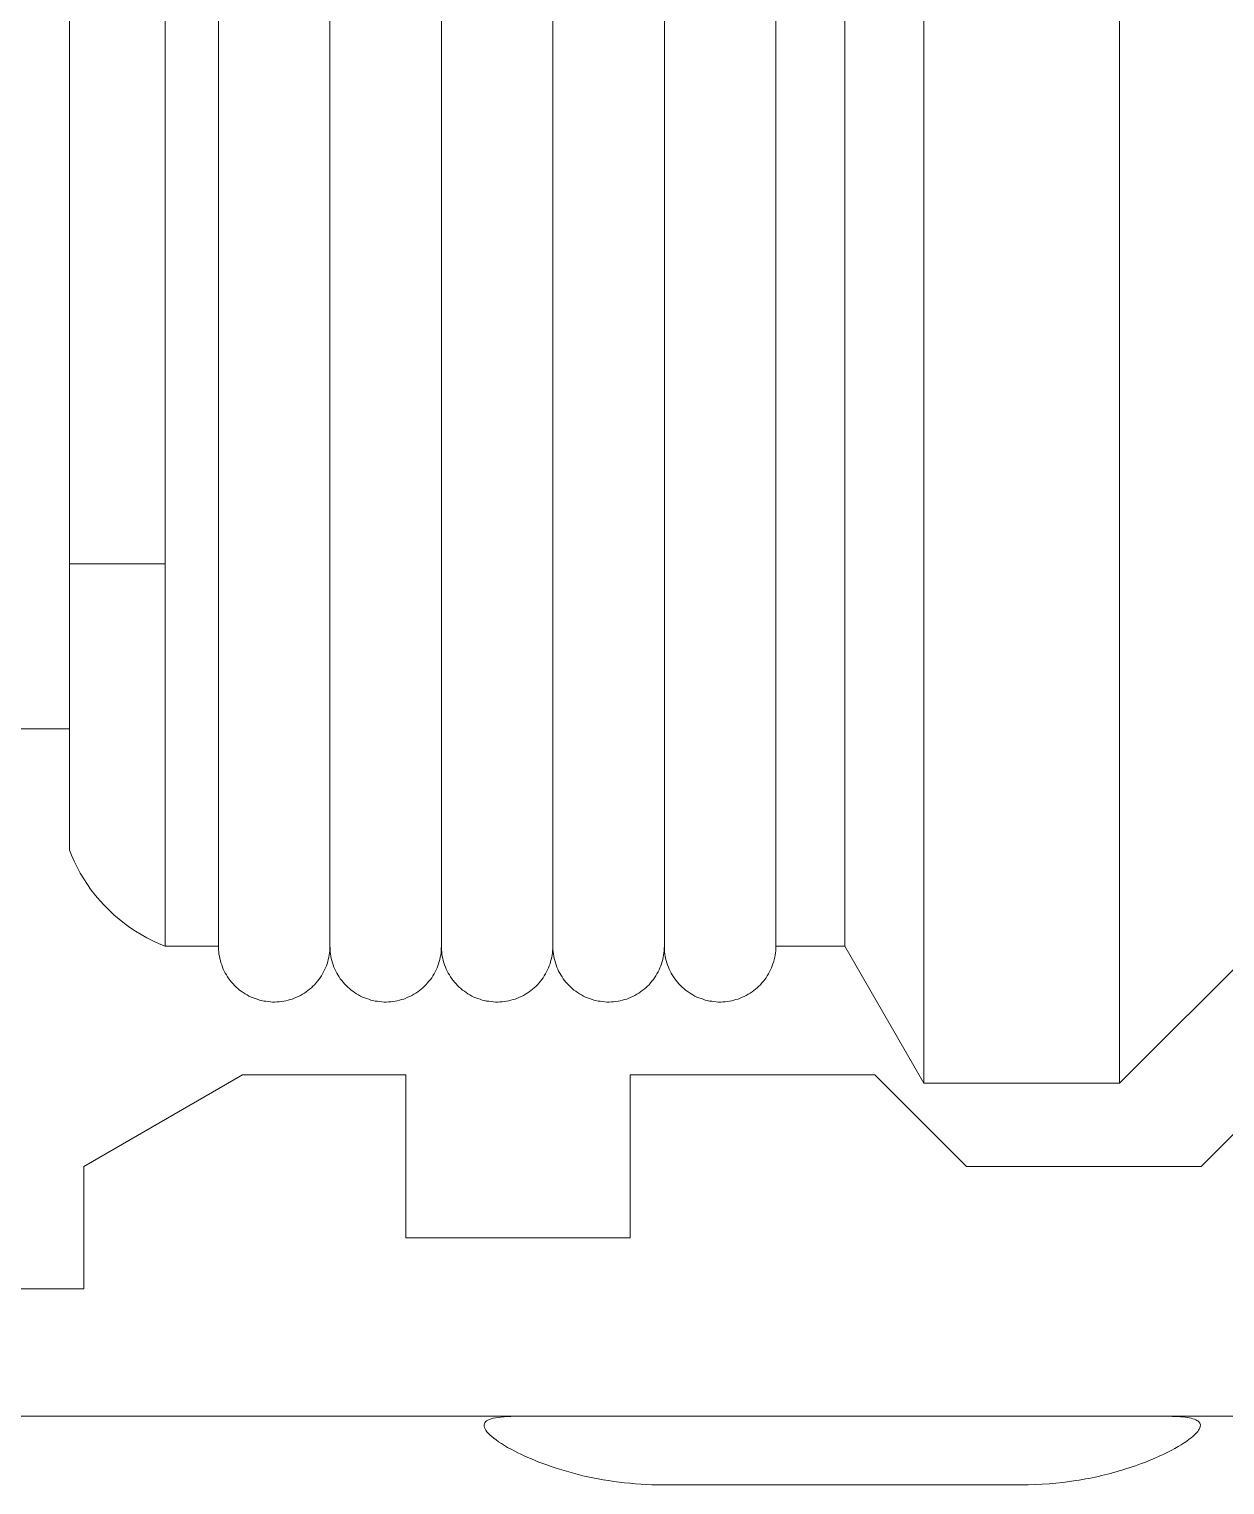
# Model space of a CAD drawing. Header units: inches. Extents: x -10318 to -7858, y -1627 to -453.
# Drawn here: x -8841.218 to -8840.383, y -577.183 to -576.167 of the extents above; entities that cross this region are included whole.
import ezdxf

# ---------------------------------------------------------------- set-up
doc = ezdxf.new("R2010")
doc.units = ezdxf.units.IN
doc.header["$MEASUREMENT"] = 0
doc.layers.add('A-GENM', color=13, linetype='Continuous', lineweight=9)

# ---------------------------------------------------------------- blocks, each defined once
blk = doc.blocks.new('Plasma_Rifle_Gun_19964 - Plasma_Rifle_Gun_19964-5158450-4-Lower')
at = {"layer": 'A-GENM'}
for p, q in [((-1.9814, 0), (-1.9145, 0)), ((-1.9145, 0), (-1.9814, 0))]:
    blk.add_line(p, q, dxfattribs=at)
blk = doc.blocks.new('M4_Assault_Rifle_14308 - M4_Assault_Rifle_14308-V5-4-Lower')
at = {"layer": 'A-GENM'}
for p, q in [((7.0186, 1.8851), (7.0186, 1.3803)), ((7.0186, 1.8851), (7.0186, 1.2956)), ((7.0855, 1.8851), (7.0855, 1.2286)), ((7.1226, 1.2286), (7.1226, 1.8851)), ((7.2004, 1.8851), (7.2004, 1.2286)), ((7.2783, 1.8851), (7.2783, 1.2286)), ((7.3561, 1.8851), (7.3561, 1.2286)), ((7.4339, 1.8851), (7.4339, 1.2286)), ((7.5117, 1.8851), (7.5117, 1.2286)), ((7.5599, 1.8851), (7.5599, 1.2286)), ((7.615, 1.8851), (7.615, 1.1331)), ((7.7517, 1.8851), (7.7517, 1.1331)), ((3.9787, 1.3803), (7.0186, 1.3803)), ((7.0855, 1.2286), (7.1226, 1.2286)), ((7.5117, 1.2286), (7.5599, 1.2286)), ((7.5599, 1.2286), (7.615, 1.1331)), ((7.7517, 1.1331), (7.8472, 1.2286)), ((7.1395, 1.139), (7.0286, 1.0749)), ((7.2534, 1.139), (7.1395, 1.139)), ((7.2534, 1.0251), (7.2534, 1.139)), ((7.5808, 1.139), (7.41, 1.139)), ((7.41, 1.139), (7.41, 1.0251)), ((7.6448, 1.0749), (7.5808, 1.139)), ((7.8726, 1.139), (7.8085, 1.0749)), ((7.615, 1.1331), (7.7517, 1.1331)), ((7.0286, 1.0749), (7.0286, 0.9895)), ((7.8085, 1.0749), (7.6448, 1.0749)), ((7.41, 1.0251), (7.2534, 1.0251)), ((7.0286, 0.9895), (6.8807, 0.9895)), ((7.3323, 0.9007), (6.9378, 0.9007)), ((7.3323, 0.9007), (7.433, 0.9007)), ((7.433, 0.9007), (7.683, 0.9007)), ((7.683, 0.9007), (7.7838, 0.9007)), ((8.0797, 0.9007), (7.7838, 0.9007)), ((7.683, 0.8528), (7.433, 0.8528))]:
    blk.add_line(p, q, dxfattribs=at)
at = {"layer": 'A-GENM', "flags": 128}
for points in [[(7.1226, 1.8851), (7.1226, 1.8589), (7.1226, 1.8327), (7.1226, 1.8066), (7.1226, 1.7806), (7.1226, 1.7547), (7.1226, 1.7291), (7.1226, 1.7037), (7.1226, 1.6786), (7.1226, 1.6539), (7.1226, 1.6295), (7.1226, 1.6055), (7.1226, 1.582), (7.1226, 1.5589), (7.1226, 1.5364), (7.1226, 1.5144), (7.1226, 1.4931), (7.1226, 1.4723), (7.1226, 1.4522), (7.1226, 1.4329), (7.1226, 1.4142), (7.1226, 1.3963), (7.1226, 1.3791), (7.1226, 1.3628), (7.1226, 1.3473), (7.1226, 1.3327), (7.1226, 1.319), (7.1226, 1.3061), (7.1226, 1.2942), (7.1226, 1.2832), (7.1226, 1.2732), (7.1226, 1.2642), (7.1226, 1.2562), (7.1226, 1.2492), (7.1226, 1.2432), (7.1226, 1.2382), (7.1226, 1.2342), (7.1226, 1.2313), (7.1226, 1.2295), (7.1226, 1.2287)], [(7.2004, 1.2286), (7.2004, 1.2291), (7.2004, 1.2307), (7.2004, 1.2333), (7.2004, 1.237), (7.2004, 1.2417), (7.2004, 1.2474), (7.2004, 1.2542), (7.2004, 1.262), (7.2004, 1.2707), (7.2004, 1.2804), (7.2004, 1.2912), (7.2004, 1.3028), (7.2004, 1.3154), (7.2004, 1.3289), (7.2004, 1.3433), (7.2004, 1.3586), (7.2004, 1.3747), (7.2004, 1.3916), (7.2004, 1.4093), (7.2004, 1.4277), (7.2004, 1.4469), (7.2004, 1.4668), (7.2004, 1.4874), (7.2004, 1.5086), (7.2004, 1.5304), (7.2004, 1.5528), (7.2004, 1.5757), (7.2004, 1.5991), (7.2004, 1.623), (7.2004, 1.6473), (7.2004, 1.6719), (7.2004, 1.6969), (7.2004, 1.7222), (7.2004, 1.7478), (7.2004, 1.7736), (7.2004, 1.7995), (7.2004, 1.8256), (7.2004, 1.8518), (7.2004, 1.8781)], [(7.2004, 1.8851), (7.2004, 1.8589), (7.2004, 1.8327), (7.2004, 1.8066), (7.2004, 1.7806), (7.2004, 1.7547), (7.2004, 1.7291), (7.2004, 1.7037), (7.2004, 1.6786), (7.2004, 1.6539), (7.2004, 1.6295), (7.2004, 1.6055), (7.2004, 1.582), (7.2004, 1.5589), (7.2004, 1.5364), (7.2004, 1.5144), (7.2004, 1.4931), (7.2004, 1.4723), (7.2004, 1.4522), (7.2004, 1.4329), (7.2004, 1.4142), (7.2004, 1.3963), (7.2004, 1.3791), (7.2004, 1.3628), (7.2004, 1.3473), (7.2004, 1.3327), (7.2004, 1.319), (7.2004, 1.3061), (7.2004, 1.2942), (7.2004, 1.2832), (7.2004, 1.2732), (7.2004, 1.2642), (7.2004, 1.2562), (7.2004, 1.2492), (7.2004, 1.2432), (7.2004, 1.2382), (7.2004, 1.2342), (7.2004, 1.2313), (7.2004, 1.2295), (7.2004, 1.2287)], [(7.2783, 1.2286), (7.2783, 1.2291), (7.2783, 1.2307), (7.2783, 1.2333), (7.2783, 1.237), (7.2783, 1.2417), (7.2783, 1.2474), (7.2783, 1.2542), (7.2783, 1.262), (7.2783, 1.2707), (7.2783, 1.2804), (7.2783, 1.2912), (7.2783, 1.3028), (7.2783, 1.3154), (7.2783, 1.3289), (7.2783, 1.3433), (7.2783, 1.3586), (7.2783, 1.3747), (7.2783, 1.3916), (7.2783, 1.4093), (7.2783, 1.4277), (7.2783, 1.4469), (7.2783, 1.4668), (7.2783, 1.4874), (7.2783, 1.5086), (7.2783, 1.5304), (7.2783, 1.5528), (7.2783, 1.5757), (7.2783, 1.5991), (7.2783, 1.623), (7.2783, 1.6473), (7.2783, 1.6719), (7.2783, 1.6969), (7.2783, 1.7222), (7.2783, 1.7478), (7.2783, 1.7736), (7.2783, 1.7995), (7.2783, 1.8256), (7.2783, 1.8518), (7.2783, 1.8781)], [(7.2783, 1.8851), (7.2783, 1.8589), (7.2783, 1.8327), (7.2783, 1.8066), (7.2783, 1.7806), (7.2783, 1.7547), (7.2783, 1.7291), (7.2783, 1.7037), (7.2783, 1.6786), (7.2783, 1.6539), (7.2783, 1.6295), (7.2783, 1.6055), (7.2783, 1.582), (7.2783, 1.5589), (7.2783, 1.5364), (7.2783, 1.5144), (7.2783, 1.4931), (7.2783, 1.4723), (7.2783, 1.4522), (7.2783, 1.4329), (7.2783, 1.4142), (7.2783, 1.3963), (7.2783, 1.3791), (7.2783, 1.3628), (7.2783, 1.3473), (7.2783, 1.3327), (7.2783, 1.319), (7.2783, 1.3061), (7.2783, 1.2942), (7.2783, 1.2832), (7.2783, 1.2732), (7.2783, 1.2642), (7.2783, 1.2562), (7.2783, 1.2492), (7.2783, 1.2432), (7.2783, 1.2382), (7.2783, 1.2342), (7.2783, 1.2313), (7.2783, 1.2295), (7.2783, 1.2287)], [(7.3561, 1.2286), (7.3561, 1.2291), (7.3561, 1.2307), (7.3561, 1.2333), (7.3561, 1.237), (7.3561, 1.2417), (7.3561, 1.2474), (7.3561, 1.2542), (7.3561, 1.262), (7.3561, 1.2707), (7.3561, 1.2804), (7.3561, 1.2912), (7.3561, 1.3028), (7.3561, 1.3154), (7.3561, 1.3289), (7.3561, 1.3433), (7.3561, 1.3586), (7.3561, 1.3747), (7.3561, 1.3916), (7.3561, 1.4093), (7.3561, 1.4277), (7.3561, 1.4469), (7.3561, 1.4668), (7.3561, 1.4874), (7.3561, 1.5086), (7.3561, 1.5304), (7.3561, 1.5528), (7.3561, 1.5757), (7.3561, 1.5991), (7.3561, 1.623), (7.3561, 1.6473), (7.3561, 1.6719), (7.3561, 1.6969), (7.3561, 1.7222), (7.3561, 1.7478), (7.3561, 1.7736), (7.3561, 1.7995), (7.3561, 1.8256), (7.3561, 1.8518), (7.3561, 1.8781)], [(7.3561, 1.8851), (7.3561, 1.8589), (7.3561, 1.8327), (7.3561, 1.8066), (7.3561, 1.7806), (7.3561, 1.7547), (7.3561, 1.7291), (7.3561, 1.7037), (7.3561, 1.6786), (7.3561, 1.6539), (7.3561, 1.6295), (7.3561, 1.6055), (7.3561, 1.582), (7.3561, 1.5589), (7.3561, 1.5364), (7.3561, 1.5144), (7.3561, 1.4931), (7.3561, 1.4723), (7.3561, 1.4522), (7.3561, 1.4329), (7.3561, 1.4142), (7.3561, 1.3963), (7.3561, 1.3791), (7.3561, 1.3628), (7.3561, 1.3473), (7.3561, 1.3327), (7.3561, 1.319), (7.3561, 1.3061), (7.3561, 1.2942), (7.3561, 1.2832), (7.3561, 1.2732), (7.3561, 1.2642), (7.3561, 1.2562), (7.3561, 1.2492), (7.3561, 1.2432), (7.3561, 1.2382), (7.3561, 1.2342), (7.3561, 1.2313), (7.3561, 1.2295), (7.3561, 1.2287)], [(7.4339, 1.2286), (7.4339, 1.2291), (7.4339, 1.2307), (7.4339, 1.2333), (7.4339, 1.237), (7.4339, 1.2417), (7.4339, 1.2474), (7.4339, 1.2542), (7.4339, 1.262), (7.4339, 1.2707), (7.4339, 1.2804), (7.4339, 1.2912), (7.4339, 1.3028), (7.4339, 1.3154), (7.4339, 1.3289), (7.4339, 1.3433), (7.4339, 1.3586), (7.4339, 1.3747), (7.4339, 1.3916), (7.4339, 1.4093), (7.4339, 1.4277), (7.4339, 1.4469), (7.4339, 1.4668), (7.4339, 1.4874), (7.4339, 1.5086), (7.4339, 1.5304), (7.4339, 1.5528), (7.4339, 1.5757), (7.4339, 1.5991), (7.4339, 1.623), (7.4339, 1.6473), (7.4339, 1.6719), (7.4339, 1.6969), (7.4339, 1.7222), (7.4339, 1.7478), (7.4339, 1.7736), (7.4339, 1.7995), (7.4339, 1.8256), (7.4339, 1.8518), (7.4339, 1.8781)], [(7.4339, 1.8851), (7.4339, 1.8589), (7.4339, 1.8327), (7.4339, 1.8066), (7.4339, 1.7806), (7.4339, 1.7547), (7.4339, 1.7291), (7.4339, 1.7037), (7.4339, 1.6786), (7.4339, 1.6539), (7.4339, 1.6295), (7.4339, 1.6055), (7.4339, 1.582), (7.4339, 1.5589), (7.4339, 1.5364), (7.4339, 1.5144), (7.4339, 1.4931), (7.4339, 1.4723), (7.4339, 1.4522), (7.4339, 1.4329), (7.4339, 1.4142), (7.4339, 1.3963), (7.4339, 1.3791), (7.4339, 1.3628), (7.4339, 1.3473), (7.4339, 1.3327), (7.4339, 1.319), (7.4339, 1.3061), (7.4339, 1.2942), (7.4339, 1.2832), (7.4339, 1.2732), (7.4339, 1.2642), (7.4339, 1.2562), (7.4339, 1.2492), (7.4339, 1.2432), (7.4339, 1.2382), (7.4339, 1.2342), (7.4339, 1.2313), (7.4339, 1.2295), (7.4339, 1.2287)], [(7.5117, 1.2286), (7.5117, 1.2291), (7.5117, 1.2307), (7.5117, 1.2333), (7.5117, 1.237), (7.5117, 1.2417), (7.5117, 1.2474), (7.5117, 1.2542), (7.5117, 1.262), (7.5117, 1.2707), (7.5117, 1.2804), (7.5117, 1.2912), (7.5117, 1.3028), (7.5117, 1.3154), (7.5117, 1.3289), (7.5117, 1.3433), (7.5117, 1.3586), (7.5117, 1.3747), (7.5117, 1.3916), (7.5117, 1.4093), (7.5117, 1.4277), (7.5117, 1.4469), (7.5117, 1.4668), (7.5117, 1.4874), (7.5117, 1.5086), (7.5117, 1.5304), (7.5117, 1.5528), (7.5117, 1.5757), (7.5117, 1.5991), (7.5117, 1.623), (7.5117, 1.6473), (7.5117, 1.6719), (7.5117, 1.6969), (7.5117, 1.7222), (7.5117, 1.7478), (7.5117, 1.7736), (7.5117, 1.7995), (7.5117, 1.8256), (7.5117, 1.8518), (7.5117, 1.8781)], [(7.2004, 1.5757), (7.2004, 1.5991), (7.2004, 1.623), (7.2004, 1.6473), (7.2004, 1.6719), (7.2004, 1.6969), (7.2004, 1.7222), (7.2004, 1.7478), (7.2004, 1.7736), (7.2004, 1.7995), (7.2004, 1.8256), (7.2004, 1.8518)], [(7.2783, 1.5757), (7.2783, 1.5991), (7.2783, 1.623), (7.2783, 1.6473), (7.2783, 1.6719), (7.2783, 1.6969), (7.2783, 1.7222), (7.2783, 1.7478), (7.2783, 1.7736), (7.2783, 1.7995), (7.2783, 1.8256), (7.2783, 1.8518)], [(7.3561, 1.5757), (7.3561, 1.5991), (7.3561, 1.623), (7.3561, 1.6473), (7.3561, 1.6719), (7.3561, 1.6969), (7.3561, 1.7222), (7.3561, 1.7478), (7.3561, 1.7736), (7.3561, 1.7995), (7.3561, 1.8256), (7.3561, 1.8518)], [(7.4339, 1.5757), (7.4339, 1.5991), (7.4339, 1.623), (7.4339, 1.6473), (7.4339, 1.6719), (7.4339, 1.6969), (7.4339, 1.7222), (7.4339, 1.7478), (7.4339, 1.7736), (7.4339, 1.7995), (7.4339, 1.8256), (7.4339, 1.8518)], [(7.2004, 1.8327), (7.2004, 1.8066), (7.2004, 1.7806), (7.2004, 1.7547), (7.2004, 1.7291), (7.2004, 1.7037), (7.2004, 1.6786), (7.2004, 1.6539), (7.2004, 1.6295), (7.2004, 1.6055), (7.2004, 1.582), (7.2004, 1.5589), (7.2004, 1.5364), (7.2004, 1.5144), (7.2004, 1.4931), (7.2004, 1.4723)], [(7.2783, 1.8327), (7.2783, 1.8066), (7.2783, 1.7806), (7.2783, 1.7547), (7.2783, 1.7291), (7.2783, 1.7037), (7.2783, 1.6786), (7.2783, 1.6539), (7.2783, 1.6295), (7.2783, 1.6055), (7.2783, 1.582), (7.2783, 1.5589), (7.2783, 1.5364), (7.2783, 1.5144), (7.2783, 1.4931), (7.2783, 1.4723)], [(7.3561, 1.8327), (7.3561, 1.8066), (7.3561, 1.7806), (7.3561, 1.7547), (7.3561, 1.7291), (7.3561, 1.7037), (7.3561, 1.6786), (7.3561, 1.6539), (7.3561, 1.6295), (7.3561, 1.6055), (7.3561, 1.582), (7.3561, 1.5589), (7.3561, 1.5364), (7.3561, 1.5144), (7.3561, 1.4931), (7.3561, 1.4723)], [(7.4339, 1.8327), (7.4339, 1.8066), (7.4339, 1.7806), (7.4339, 1.7547), (7.4339, 1.7291), (7.4339, 1.7037), (7.4339, 1.6786), (7.4339, 1.6539), (7.4339, 1.6295), (7.4339, 1.6055), (7.4339, 1.582), (7.4339, 1.5589), (7.4339, 1.5364), (7.4339, 1.5144), (7.4339, 1.4931), (7.4339, 1.4723)], [(7.2004, 1.2286), (7.2004, 1.2291), (7.2004, 1.2307), (7.2004, 1.2333), (7.2004, 1.237), (7.2004, 1.2417), (7.2004, 1.2474), (7.2004, 1.2542), (7.2004, 1.262), (7.2004, 1.2707), (7.2004, 1.2804), (7.2004, 1.2912), (7.2004, 1.3028), (7.2004, 1.3154), (7.2004, 1.3289), (7.2004, 1.3433), (7.2004, 1.3586), (7.2004, 1.3747), (7.2004, 1.3916), (7.2004, 1.4093), (7.2004, 1.4277), (7.2004, 1.4469), (7.2004, 1.4668), (7.2004, 1.4874), (7.2004, 1.5086)], [(7.2783, 1.2286), (7.2783, 1.2291), (7.2783, 1.2307), (7.2783, 1.2333), (7.2783, 1.237), (7.2783, 1.2417), (7.2783, 1.2474), (7.2783, 1.2542), (7.2783, 1.262), (7.2783, 1.2707), (7.2783, 1.2804), (7.2783, 1.2912), (7.2783, 1.3028), (7.2783, 1.3154), (7.2783, 1.3289), (7.2783, 1.3433), (7.2783, 1.3586), (7.2783, 1.3747), (7.2783, 1.3916), (7.2783, 1.4093), (7.2783, 1.4277), (7.2783, 1.4469), (7.2783, 1.4668), (7.2783, 1.4874), (7.2783, 1.5086)], [(7.3561, 1.2286), (7.3561, 1.2291), (7.3561, 1.2307), (7.3561, 1.2333), (7.3561, 1.237), (7.3561, 1.2417), (7.3561, 1.2474), (7.3561, 1.2542), (7.3561, 1.262), (7.3561, 1.2707), (7.3561, 1.2804), (7.3561, 1.2912), (7.3561, 1.3028), (7.3561, 1.3154), (7.3561, 1.3289), (7.3561, 1.3433), (7.3561, 1.3586), (7.3561, 1.3747), (7.3561, 1.3916), (7.3561, 1.4093), (7.3561, 1.4277), (7.3561, 1.4469), (7.3561, 1.4668), (7.3561, 1.4874), (7.3561, 1.5086)], [(7.4339, 1.2286), (7.4339, 1.2291), (7.4339, 1.2307), (7.4339, 1.2333), (7.4339, 1.237), (7.4339, 1.2417), (7.4339, 1.2474), (7.4339, 1.2542), (7.4339, 1.262), (7.4339, 1.2707), (7.4339, 1.2804), (7.4339, 1.2912), (7.4339, 1.3028), (7.4339, 1.3154), (7.4339, 1.3289), (7.4339, 1.3433), (7.4339, 1.3586), (7.4339, 1.3747), (7.4339, 1.3916), (7.4339, 1.4093), (7.4339, 1.4277), (7.4339, 1.4469), (7.4339, 1.4668), (7.4339, 1.4874), (7.4339, 1.5086)], [(7.1226, 1.2286), (7.1226, 1.2291), (7.1226, 1.2307), (7.1226, 1.2333), (7.1226, 1.237), (7.1226, 1.2417), (7.1226, 1.2474), (7.1226, 1.2542), (7.1226, 1.262), (7.1226, 1.2707), (7.1226, 1.2804), (7.1226, 1.2912), (7.1226, 1.3028), (7.1226, 1.3154), (7.1226, 1.3289), (7.1226, 1.3433), (7.1226, 1.3586), (7.1226, 1.3747), (7.1226, 1.3916), (7.1226, 1.4093), (7.1226, 1.4277)], [(7.5117, 1.4142), (7.5117, 1.3963), (7.5117, 1.3791), (7.5117, 1.3628), (7.5117, 1.3473), (7.5117, 1.3327), (7.5117, 1.319), (7.5117, 1.3061), (7.5117, 1.2942), (7.5117, 1.2832), (7.5117, 1.2732), (7.5117, 1.2642), (7.5117, 1.2562), (7.5117, 1.2492), (7.5117, 1.2432), (7.5117, 1.2382), (7.5117, 1.2342), (7.5117, 1.2313), (7.5117, 1.2295), (7.5117, 1.2287)], [(7.2004, 1.3963), (7.2004, 1.3791), (7.2004, 1.3628), (7.2004, 1.3473), (7.2004, 1.3327), (7.2004, 1.319), (7.2004, 1.3061), (7.2004, 1.2942), (7.2004, 1.2832), (7.2004, 1.2732), (7.2004, 1.2642), (7.2004, 1.2562), (7.2004, 1.2492), (7.2004, 1.2432), (7.2004, 1.2382), (7.2004, 1.2342), (7.2004, 1.2313), (7.2004, 1.2295), (7.2004, 1.2287)], [(7.2783, 1.3963), (7.2783, 1.3791), (7.2783, 1.3628), (7.2783, 1.3473), (7.2783, 1.3327), (7.2783, 1.319), (7.2783, 1.3061), (7.2783, 1.2942), (7.2783, 1.2832), (7.2783, 1.2732), (7.2783, 1.2642), (7.2783, 1.2562), (7.2783, 1.2492), (7.2783, 1.2432), (7.2783, 1.2382), (7.2783, 1.2342), (7.2783, 1.2313), (7.2783, 1.2295), (7.2783, 1.2287)], [(7.3561, 1.3963), (7.3561, 1.3791), (7.3561, 1.3628), (7.3561, 1.3473), (7.3561, 1.3327), (7.3561, 1.319), (7.3561, 1.3061), (7.3561, 1.2942), (7.3561, 1.2832), (7.3561, 1.2732), (7.3561, 1.2642), (7.3561, 1.2562), (7.3561, 1.2492), (7.3561, 1.2432), (7.3561, 1.2382), (7.3561, 1.2342), (7.3561, 1.2313), (7.3561, 1.2295), (7.3561, 1.2287)], [(7.4339, 1.3963), (7.4339, 1.3791), (7.4339, 1.3628), (7.4339, 1.3473), (7.4339, 1.3327), (7.4339, 1.319), (7.4339, 1.3061), (7.4339, 1.2942), (7.4339, 1.2832), (7.4339, 1.2732), (7.4339, 1.2642), (7.4339, 1.2562), (7.4339, 1.2492), (7.4339, 1.2432), (7.4339, 1.2382), (7.4339, 1.2342), (7.4339, 1.2313), (7.4339, 1.2295), (7.4339, 1.2287)], [(7.0855, 1.2286), (7.0812, 1.2304), (7.0769, 1.2324), (7.0727, 1.2345), (7.0687, 1.2368), (7.0647, 1.2392), (7.0608, 1.2418), (7.057, 1.2446), (7.0533, 1.2475), (7.0497, 1.2506), (7.0463, 1.2538), (7.043, 1.2571), (7.0398, 1.2606), (7.0368, 1.2641), (7.0339, 1.2678), (7.0312, 1.2717), (7.0286, 1.2756), (7.0262, 1.2796), (7.024, 1.2837), (7.0219, 1.2879), (7.02, 1.2922), (7.0186, 1.2956)], [(7.2004, 1.2286), (7.2004, 1.2271), (7.2003, 1.2255), (7.2002, 1.224), (7.1999, 1.2224), (7.1997, 1.2209), (7.1993, 1.2194), (7.1989, 1.2179), (7.1985, 1.2164), (7.198, 1.2149), (7.1974, 1.2135), (7.1967, 1.2121), (7.196, 1.2107), (7.1953, 1.2093), (7.1945, 1.208), (7.1936, 1.2067), (7.1927, 1.2054), (7.1918, 1.2042), (7.1908, 1.203), (7.1897, 1.2018), (7.1886, 1.2007), (7.1875, 1.1997), (7.1863, 1.1986), (7.1851, 1.1977), (7.1839, 1.1968), (7.1826, 1.1959), (7.1812, 1.1951), (7.1799, 1.1943), (7.1785, 1.1936), (7.1771, 1.193), (7.1756, 1.1924), (7.1742, 1.1918), (7.1727, 1.1914), (7.1712, 1.1909), (7.1697, 1.1906), (7.1682, 1.1903), (7.1666, 1.1901), (7.1651, 1.1899), (7.1635, 1.1898), (7.162, 1.1897), (7.1604, 1.1897), (7.1589, 1.1898), (7.1573, 1.19), (7.1558, 1.1902), (7.1542, 1.1904), (7.1527, 1.1907), (7.1512, 1.1911), (7.1497, 1.1916), (7.1482, 1.1921), (7.1468, 1.1926), (7.1454, 1.1932), (7.1439, 1.1939), (7.1426, 1.1947), (7.1412, 1.1954), (7.1399, 1.1963), (7.1386, 1.1972), (7.1374, 1.1981), (7.1362, 1.1991), (7.135, 1.2001), (7.1339, 1.2012), (7.1329, 1.2023), (7.1318, 1.2035), (7.1308, 1.2047), (7.1299, 1.206), (7.129, 1.2073), (7.1282, 1.2086), (7.1274, 1.2099), (7.1267, 1.2113), (7.126, 1.2127), (7.1254, 1.2141), (7.1249, 1.2156), (7.1244, 1.2171), (7.124, 1.2186), (7.1236, 1.2201), (7.1233, 1.2216), (7.123, 1.2231), (7.1228, 1.2247), (7.1227, 1.2262), (7.1226, 1.2278), (7.1226, 1.2286)], [(7.2783, 1.2286), (7.2782, 1.2271), (7.2781, 1.2255), (7.278, 1.224), (7.2778, 1.2224), (7.2775, 1.2209), (7.2771, 1.2194), (7.2767, 1.2179), (7.2763, 1.2164), (7.2758, 1.2149), (7.2752, 1.2135), (7.2745, 1.2121), (7.2739, 1.2107), (7.2731, 1.2093), (7.2723, 1.208), (7.2715, 1.2067), (7.2706, 1.2054), (7.2696, 1.2042), (7.2686, 1.203), (7.2675, 1.2018), (7.2665, 1.2007), (7.2653, 1.1997), (7.2641, 1.1986), (7.2629, 1.1977), (7.2617, 1.1968), (7.2604, 1.1959), (7.259, 1.1951), (7.2577, 1.1943), (7.2563, 1.1936), (7.2549, 1.193), (7.2534, 1.1924), (7.252, 1.1918), (7.2505, 1.1914), (7.249, 1.1909), (7.2475, 1.1906), (7.246, 1.1903), (7.2444, 1.1901), (7.2429, 1.1899), (7.2413, 1.1898), (7.2398, 1.1897), (7.2382, 1.1897), (7.2367, 1.1898), (7.2351, 1.19), (7.2336, 1.1902), (7.232, 1.1904), (7.2305, 1.1907), (7.229, 1.1911), (7.2275, 1.1916), (7.226, 1.1921), (7.2246, 1.1926), (7.2232, 1.1932), (7.2218, 1.1939), (7.2204, 1.1947), (7.219, 1.1954), (7.2177, 1.1963), (7.2165, 1.1972), (7.2152, 1.1981), (7.214, 1.1991), (7.2129, 1.2001), (7.2117, 1.2012), (7.2107, 1.2023), (7.2096, 1.2035), (7.2087, 1.2047), (7.2077, 1.206), (7.2068, 1.2073), (7.206, 1.2086), (7.2052, 1.2099), (7.2045, 1.2113), (7.2039, 1.2127), (7.2032, 1.2141), (7.2027, 1.2156), (7.2022, 1.2171), (7.2018, 1.2186), (7.2014, 1.2201), (7.2011, 1.2216), (7.2008, 1.2231), (7.2006, 1.2247), (7.2005, 1.2262), (7.2005, 1.2278), (7.2004, 1.2286)], [(7.3561, 1.2286), (7.356, 1.2271), (7.3559, 1.2255), (7.3558, 1.224), (7.3556, 1.2224), (7.3553, 1.2209), (7.3549, 1.2194), (7.3545, 1.2179), (7.3541, 1.2164), (7.3536, 1.2149), (7.353, 1.2135), (7.3524, 1.2121), (7.3517, 1.2107), (7.3509, 1.2093), (7.3501, 1.208), (7.3493, 1.2067), (7.3484, 1.2054), (7.3474, 1.2042), (7.3464, 1.203), (7.3454, 1.2018), (7.3443, 1.2007), (7.3431, 1.1997), (7.3419, 1.1986), (7.3407, 1.1977), (7.3395, 1.1968), (7.3382, 1.1959), (7.3369, 1.1951), (7.3355, 1.1943), (7.3341, 1.1936), (7.3327, 1.193), (7.3313, 1.1924), (7.3298, 1.1918), (7.3283, 1.1914), (7.3268, 1.1909), (7.3253, 1.1906), (7.3238, 1.1903), (7.3222, 1.1901), (7.3207, 1.1899), (7.3191, 1.1898), (7.3176, 1.1897), (7.316, 1.1897), (7.3145, 1.1898), (7.3129, 1.19), (7.3114, 1.1902), (7.3098, 1.1904), (7.3083, 1.1907), (7.3068, 1.1911), (7.3053, 1.1916), (7.3038, 1.1921), (7.3024, 1.1926), (7.301, 1.1932), (7.2996, 1.1939), (7.2982, 1.1947), (7.2968, 1.1954), (7.2955, 1.1963), (7.2943, 1.1972), (7.293, 1.1981), (7.2918, 1.1991), (7.2907, 1.2001), (7.2895, 1.2012), (7.2885, 1.2023), (7.2874, 1.2035), (7.2865, 1.2047), (7.2855, 1.206), (7.2846, 1.2073), (7.2838, 1.2086), (7.283, 1.2099), (7.2823, 1.2113), (7.2817, 1.2127), (7.2811, 1.2141), (7.2805, 1.2156), (7.28, 1.2171), (7.2796, 1.2186), (7.2792, 1.2201), (7.2789, 1.2216), (7.2786, 1.2231), (7.2785, 1.2247), (7.2783, 1.2262), (7.2783, 1.2278), (7.2783, 1.2286)], [(7.4339, 1.2286), (7.4338, 1.2271), (7.4337, 1.2255), (7.4336, 1.224), (7.4334, 1.2224), (7.4331, 1.2209), (7.4328, 1.2194), (7.4324, 1.2179), (7.4319, 1.2164), (7.4314, 1.2149), (7.4308, 1.2135), (7.4302, 1.2121), (7.4295, 1.2107), (7.4287, 1.2093), (7.4279, 1.208), (7.4271, 1.2067), (7.4262, 1.2054), (7.4252, 1.2042), (7.4242, 1.203), (7.4232, 1.2018), (7.4221, 1.2007), (7.4209, 1.1997), (7.4198, 1.1986), (7.4185, 1.1977), (7.4173, 1.1968), (7.416, 1.1959), (7.4147, 1.1951), (7.4133, 1.1943), (7.4119, 1.1936), (7.4105, 1.193), (7.4091, 1.1924), (7.4076, 1.1918), (7.4061, 1.1914), (7.4046, 1.1909), (7.4031, 1.1906), (7.4016, 1.1903), (7.4, 1.1901), (7.3985, 1.1899), (7.3969, 1.1898), (7.3954, 1.1897), (7.3938, 1.1897), (7.3923, 1.1898), (7.3907, 1.19), (7.3892, 1.1902), (7.3876, 1.1904), (7.3861, 1.1907), (7.3846, 1.1911), (7.3831, 1.1916), (7.3817, 1.1921), (7.3802, 1.1926), (7.3788, 1.1932), (7.3774, 1.1939), (7.376, 1.1947), (7.3747, 1.1954), (7.3733, 1.1963), (7.3721, 1.1972), (7.3708, 1.1981), (7.3696, 1.1991), (7.3685, 1.2001), (7.3674, 1.2012), (7.3663, 1.2023), (7.3652, 1.2035), (7.3643, 1.2047), (7.3633, 1.206), (7.3625, 1.2073), (7.3616, 1.2086), (7.3609, 1.2099), (7.3601, 1.2113), (7.3595, 1.2127), (7.3589, 1.2141), (7.3583, 1.2156), (7.3578, 1.2171), (7.3574, 1.2186), (7.357, 1.2201), (7.3567, 1.2216), (7.3564, 1.2231), (7.3563, 1.2247), (7.3561, 1.2262), (7.3561, 1.2278), (7.3561, 1.2286)], [(7.5117, 1.2286), (7.5116, 1.2271), (7.5116, 1.2255), (7.5114, 1.224), (7.5112, 1.2224), (7.5109, 1.2209), (7.5106, 1.2194), (7.5102, 1.2179), (7.5097, 1.2164), (7.5092, 1.2149), (7.5086, 1.2135), (7.508, 1.2121), (7.5073, 1.2107), (7.5065, 1.2093), (7.5057, 1.208), (7.5049, 1.2067), (7.504, 1.2054), (7.503, 1.2042), (7.502, 1.203), (7.501, 1.2018), (7.4999, 1.2007), (7.4987, 1.1997), (7.4976, 1.1986), (7.4963, 1.1977), (7.4951, 1.1968), (7.4938, 1.1959), (7.4925, 1.1951), (7.4911, 1.1943), (7.4897, 1.1936), (7.4883, 1.193), (7.4869, 1.1924), (7.4854, 1.1918), (7.4839, 1.1914), (7.4824, 1.1909), (7.4809, 1.1906), (7.4794, 1.1903), (7.4778, 1.1901), (7.4763, 1.1899), (7.4747, 1.1898), (7.4732, 1.1897), (7.4716, 1.1897), (7.4701, 1.1898), (7.4685, 1.19), (7.467, 1.1902), (7.4655, 1.1904), (7.4639, 1.1907), (7.4624, 1.1911), (7.4609, 1.1916), (7.4595, 1.1921), (7.458, 1.1926), (7.4566, 1.1932), (7.4552, 1.1939), (7.4538, 1.1947), (7.4525, 1.1954), (7.4512, 1.1963), (7.4499, 1.1972), (7.4486, 1.1981), (7.4474, 1.1991), (7.4463, 1.2001), (7.4452, 1.2012), (7.4441, 1.2023), (7.4431, 1.2035), (7.4421, 1.2047), (7.4411, 1.206), (7.4403, 1.2073), (7.4394, 1.2086), (7.4387, 1.2099), (7.4379, 1.2113), (7.4373, 1.2127), (7.4367, 1.2141), (7.4361, 1.2156), (7.4356, 1.2171), (7.4352, 1.2186), (7.4348, 1.2201), (7.4345, 1.2216), (7.4343, 1.2231), (7.4341, 1.2247), (7.4339, 1.2262), (7.4339, 1.2278), (7.4339, 1.2286)]]:
    blk.add_lwpolyline(points, dxfattribs=at)
at = {"layer": 'A-GENM'}
for points, knots in [([(7.433, 0.8528), (7.4224, 0.8529), (7.402, 0.8541), (7.373, 0.8597), (7.3482, 0.8676), (7.3268, 0.8771), (7.3116, 0.887), (7.3061, 0.8952), (7.3126, 0.8999), (7.3245, 0.9007), (7.3323, 0.9007)], [0, 0, 0, 0, 0.111111, 0.222222, 0.333333, 0.444444, 0.583333, 0.722222, 0.861111, 1, 1, 1, 1]), ([(7.7838, 0.9007), (7.7901, 0.9007), (7.8001, 0.9002), (7.8082, 0.8973), (7.8085, 0.8921), (7.7979, 0.8813), (7.7718, 0.8681), (7.7393, 0.8591), (7.7153, 0.8544), (7.6963, 0.8529), (7.683, 0.8528)], [0, 0, 0, 0, 0.111111, 0.222222, 0.333333, 0.444444, 0.722222, 0.791667, 0.861111, 1, 1, 1, 1])]:
    blk.add_open_spline(points, degree=3, knots=knots, dxfattribs=at)

msp = doc.modelspace()

# ---------------------------------------------------------------- block references
at = {"layer": 'A-GENM'}
for name, p in [('M4_Assault_Rifle_14308 - M4_Assault_Rifle_14308-V5-4-Lower', (-8848.2081, -578.0354)), ('Plasma_Rifle_Gun_19964 - Plasma_Rifle_Gun_19964-5158450-4-Lower', (-8839.2081, -576.5399))]:
    msp.add_blockref(name, p, dxfattribs=at)

doc.saveas('drawing.dxf')
